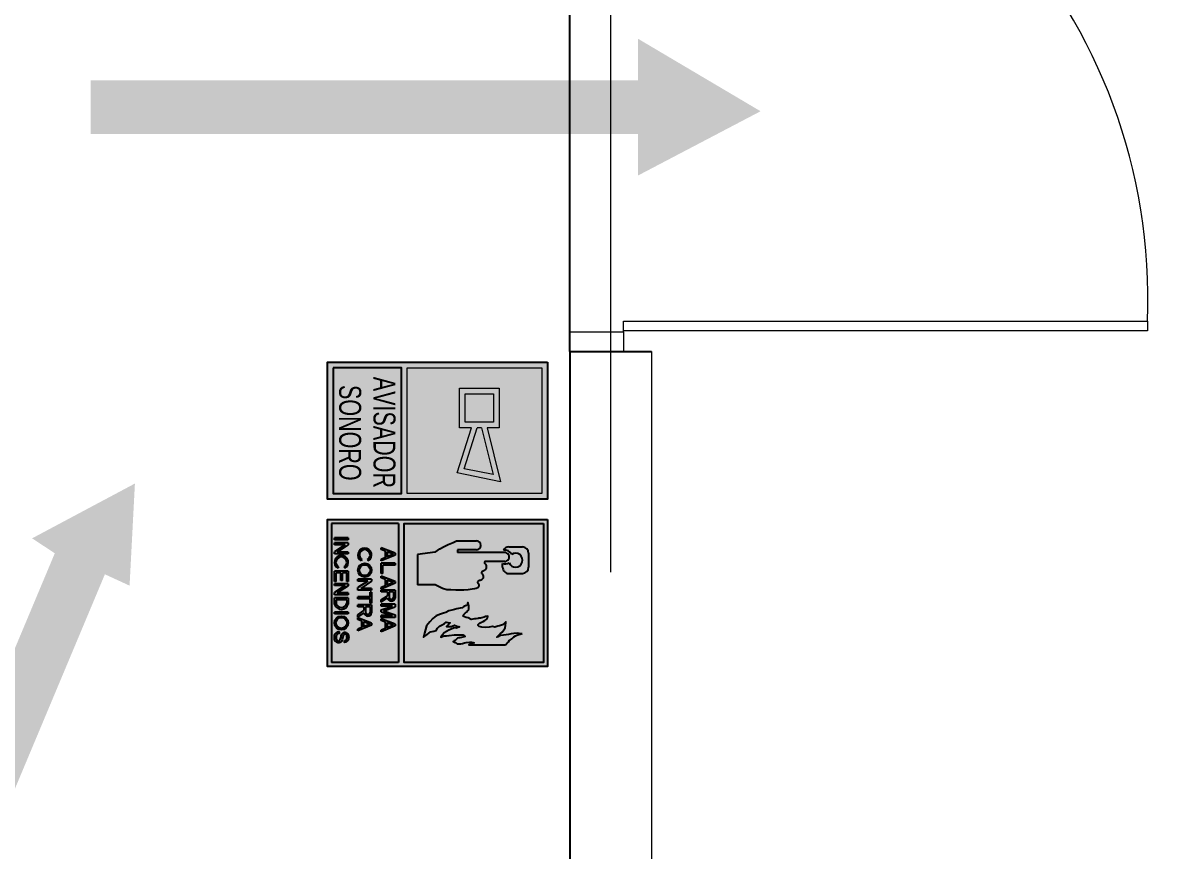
# Model space of a CAD drawing. Header units: millimetres. Extents: x 2107.8 to 2195.9, y 1780.6 to 1794.5.
# Drawn here: x 2186.788 to 2188.879, y 1789.77 to 1791.294 of the extents above; entities that cross this region are included whole.
import ezdxf
from ezdxf.enums import TextEntityAlignment as Align

# ---------------------------------------------------------------- set-up
doc = ezdxf.new("R2010")
doc.units = ezdxf.units.MM
doc.linetypes.add('CENTRO', pattern=[2, 1.25, -0.25, 0.25, -0.25])
doc.layers.get('0').update_dxf_attribs({"true_color": 0xf7f7f7})
for name, color, linetype in [('0-P-005 Superficie', 6, 'Continuous'), ('0-Simb Color 10', 10, 'Continuous'), ('0-Simb Señalización EX01', 7, 'Continuous'), ('0-SIMBOLOS', 7, 'Continuous'), ('08', 8, 'Continuous'), ('Ruta de evacuacion 2', 10, 'Continuous')]:
    doc.layers.add(name, color=color, linetype=linetype)
doc.layers.add('0-Simb Color 255-255-214', color=7, linetype='Continuous', true_color=0xffffd6)
for name, color, linetype, lineweight in [('A_MAMPARAS_PUERTAS', 251, 'Continuous', 5), ('A_Negro', 7, 'Continuous', 9), ('A_Rojo', 10, 'Continuous', 9), ('AR_EJES', 8, 'CENTRO', 5), ('TEXTURAS', 253, 'Continuous', 0)]:
    doc.layers.add(name, color=color, linetype=linetype, lineweight=lineweight)
doc.styles.add('LETRERO', font='')
doc.styles.get('LETRERO').set_extended_font_data('Arial Unicode MS')

# ---------------------------------------------------------------- blocks, each defined once
blk = doc.blocks.new('A$C1FDD0FC0')
at = {"layer": 'A_MAMPARAS_PUERTAS', "color": 251, "lineweight": 0}
for p, q in [((0.03600070404399958, 0.9642828806115631), (0.03780070412949499, 0.9642828806115631)), ((0.03600070404399958, 0.9642828806115631), (0.03780070412949499, 0.9642828806115631)), ((2.21220070389154, 0.9642828806115631), (2.214000703977035, 0.9642828806115631)), ((2.21220070389154, 0.9642828806115631), (2.214000703977035, 0.9642828806115631))]:
    blk.add_line(p, q, dxfattribs=at)
for points in [[(0.03600070404399958, 0.9642828806115631), (7.04010744811967e-07, 0.9642828806115631), (7.04010744811967e-07, 1.063282879270446), (0.03600070404399958, 1.063282879270446)], [(0.03600070404399958, 0.9642828806115631), (7.04010744811967e-07, 0.9642828806115631), (7.04010744811967e-07, 1.063282879270446), (0.03600070404399958, 1.063282879270446)], [(2.214000703977035, 0.9642828806115631), (2.250000704010745, 0.9642828806115631), (2.250000704010745, 1.063282879270446), (2.214000703977035, 1.063282879270446)], [(2.214000703977035, 0.9642828806115631), (2.250000704010745, 0.9642828806115631), (2.250000704010745, 1.063282879270446), (2.214000703977035, 1.063282879270446)], [(0.05580070414634974, 0.0002847573534836556), (0.03780070412949499, 0.0002847573534836556), (0.03780070412949499, 0.9642828806115631), (0.05580070414634974, 0.9642828806115631)], [(0.05580070414634974, 0.0002847573534836556), (0.03780070412949499, 0.0002847573534836556), (0.03780070412949499, 0.9642828806115631), (0.05580070414634974, 0.9642828806115631)], [(2.19420070387514, 0.002082883454932016), (2.21220070389154, 0.002082883454932016), (2.21220070389154, 0.9642828806115631), (2.19420070387514, 0.9642828806115631)], [(2.19420070387514, 0.002082883454932016), (2.21220070389154, 0.002082883454932016), (2.21220070389154, 0.9642828806115631), (2.19420070387514, 0.9642828806115631)]]:
    blk.add_lwpolyline(points, close=True, dxfattribs=at)
for centre, radius, start, end in [((0.09605879899208958, 1.030574287066884), 1.03107576309293, 267.7623318465676, 356.3131961348474), ((0.09605879899208958, 1.030574287066884), 1.03107576309293, 267.7623318465676, 356.3131961348474), ((2.152390731890591, 1.03077352702303), 1.029539952562129, 183.7034224556466, 272.3274413704754), ((2.152390731890591, 1.03077352702303), 1.029539952562129, 183.7034224556466, 272.3274413704754)]:
    blk.add_arc(centre, radius, start, end, dxfattribs=at)
blk = doc.blocks.new('pulsa2')
at = {"layer": '0-Simb Color 10'}
h = blk.add_hatch(color=256, dxfattribs=at)
h.paths.add_polyline_path([(631.8160344063043, 155.9570756292169), (628.2125704496507, 155.9570756292169), (628.2125704496506, 154.214389974642), (631.8160344063042, 154.2143899746421)])
h.paths.add_polyline_path([(630.9925004352539, 154.9012855132516), (630.9531810578078, 154.9012855132515), (630.9090063600371, 155.0080994387697), (630.7419131123083, 155.0080994387708), (630.7012662301436, 154.9012855132516), (630.6563034340205, 154.9012855132516), (630.7930551611903, 155.2606485940754), (630.8438797810805, 155.2606485940754)], flags=16)
h.paths.add_polyline_path([(631.2289161202094, 154.6517557011569), (631.2407491428044, 154.6454374459231), (631.2543367457012, 154.6368240638383), (631.2639827795813, 154.6280882039877), (631.2739240153594, 154.6162158482812), (631.28061803025, 154.6058638144202), (631.2859898732557, 154.5946144977891), (631.2894366672585, 154.5839615946296), (631.2916652337071, 154.5747171857905), (631.2928793034881, 154.5645834818615), (631.2938842013557, 154.5561957123694), (631.2481291902781, 154.5536084089255), (631.244794656152, 154.5683616547141), (631.2419819105402, 154.5808063098843), (631.2309866912751, 154.5959644157839), (631.2205132605235, 154.6059570040249), (631.2005143713159, 154.6154756565599), (631.1762288179143, 154.6207129123742), (631.150517148297, 154.6202363141075), (631.1285774148927, 154.6198296334414), (631.1090932536663, 154.6121447938133), (631.0924288985842, 154.5997718767976), (631.0814773239118, 154.584542032742), (631.0781427897858, 154.57026538522), (631.0794857505374, 154.5548358491537), (631.0829616489527, 154.5471943015249), (631.090146281084, 154.5372123635238), (631.1023119255373, 154.5292246830753), (631.1219948239797, 154.5210719238979), (631.2281095122044, 154.4932215447339), (631.2491977379964, 154.4839797984548), (631.2708212206569, 154.4745034801341), (631.2847924345674, 154.4581716029246), (631.2960558422312, 154.4412829838964), (631.3028704325455, 154.4213883344584), (631.3046499594853, 154.400354109277), (631.3028704325453, 154.3807603291365), (631.2975360094988, 154.3629850775789), (631.2892370941439, 154.3466902094634), (631.2738159132557, 154.3279777367324), (631.2598832151826, 154.3170159765978), (631.2394186553736, 154.3050983573675), (631.2171870419446, 154.2976937775913), (631.1955499900869, 154.294195173555), (631.176515704267, 154.294195173555), (631.1401684507423, 154.294195173555), (631.1102823768077, 154.2986256736437), (631.0911732510704, 154.3054205271455), (631.0714654059888, 154.3150084062442), (631.0545599000591, 154.3284170591579), (631.0382073779687, 154.3469671157193), (631.0302868199767, 154.3615393074186), (631.0229400346902, 154.3780684808268), (631.0201834310429, 154.3931279210313), (631.0164745241487, 154.413389833423), (631.0628130799092, 154.4175542478433), (631.0664885514391, 154.3984530413308), (631.0727335268211, 154.3808242305805), (631.083452266193, 154.3661002729538), (631.098885920401, 154.3537939199423), (631.1178121041169, 154.343508450085), (631.1426381680367, 154.3367029463427), (631.1599137157833, 154.3350494964901), (631.1810435193079, 154.3350494964901), (631.2003355870671, 154.3379889628946), (631.2185300026962, 154.3436815164949), (631.2354646130376, 154.3528779992515), (631.2479587215756, 154.3640820523603), (631.2544115856194, 154.3751343395408), (631.2568023052235, 154.383950076195), (631.2586649876276, 154.3941104057269), (631.2582783147176, 154.4022365393041), (631.2564696833654, 154.4112865812515), (631.2518254506743, 154.4208318593874), (631.24575925954, 154.4286997246298), (631.2365747384881, 154.4364744002656), (631.222895664581, 154.4439561942871), (631.2036701211938, 154.4505353804163), (631.1742247712211, 154.4588825064846), (631.1470537232012, 154.4650543209119), (631.1255321934877, 154.4699428657881), (631.102736018406, 154.4779304617944), (631.0787872446361, 154.4886925299193), (631.0598735342394, 154.5015819836031), (631.0453753790074, 154.5178608763564), (631.0375462920266, 154.5327152994316), (631.0338001383517, 154.5447633841085), (631.0320081380921, 154.5586007092053), (631.0316796740073, 154.5749195403622), (631.0341244446627, 154.5861528816313), (631.0378290206057, 154.5991275372408), (631.0436997963984, 154.6103928292341), (631.0544393246356, 154.626543919101), (631.0620231029961, 154.6341215652872), (631.0742469562755, 154.6426257824048), (631.0867119604003, 154.6491756803721), (631.0964910430238, 154.6535582543789), (631.1099871749086, 154.6583082616851), (631.1286389455923, 154.6621636487814), (631.1456026603462, 154.6637052711083), (631.1663083710022, 154.6639635394427), (631.1808314728735, 154.6630635941127), (631.1988471042537, 154.6603610955604), (631.2124679693352, 154.6571500480206)], flags=16)
h.paths.add_polyline_path([(630.891173291004, 155.0512196003923), (630.7583220226614, 155.0512196003923), (630.8219849472828, 155.2185162422682)], flags=0)
h.paths.add_polyline_path([(631.017819807568, 155.51019171897), (630.9785004301219, 155.51019171897), (630.9343257323508, 155.6170056444892), (630.7672324846216, 155.6170056444892), (630.7265856024572, 155.51019171897), (630.6816228063342, 155.51019171897), (630.8183745335035, 155.8695547997938), (630.8691991533944, 155.8695547997938)], flags=16)
h.paths.add_polyline_path([(630.9704681493644, 154.473876713967, -1), (630.6111050685412, 154.473876713967, -1)], flags=16)
h.paths.add_polyline_path([(630.9164926633177, 155.6601258061118), (630.7836413949752, 155.6601258061118), (630.8473043195966, 155.8274224479876)], flags=0)
h.paths.add_polyline_path([(630.9311394733955, 154.473876713967, -1), (630.65043374451, 154.473876713967, -1)], flags=0)
h.paths.add_polyline_path([(630.527273821444, 155.0638125834235), (630.6361610880846, 154.9012855132516), (630.5786071257827, 154.9012855132516), (630.4715958161621, 155.0610124966222), (630.3690886174765, 155.0610124966222), (630.3690886174765, 154.9012855132516), (630.321548638433, 154.9012855132515), (630.3215486384328, 155.2606485940743), (630.5282276569146, 155.2606485940743, -0.8450120045928804)], flags=16)
h.paths.add_polyline_path([(630.5175507924258, 155.1044947782766), (630.5115206645787, 155.1044947782766, -0.003652941020621205), (630.5106758521641, 155.1044947782766), (630.3690886174761, 155.1044947782766), (630.3690886174765, 155.2201830049218), (630.5179312834064, 155.2201830049218, -0.7658499261621803)], flags=0)
h.paths.add_polyline_path([(630.6499639290633, 155.51019171897), (630.5997047663317, 155.51019171897), (630.5997047663316, 155.8039882511175), (630.501750211435, 155.51019171897), (630.4504464408683, 155.51019171897), (630.3524918859762, 155.8039882511156), (630.3524918859761, 155.51019171897), (630.3010727045144, 155.51019171897), (630.3010727045142, 155.8695547997938), (630.3747452331236, 155.8695547997938), (630.4760983261538, 155.5655649824012), (630.5774514191835, 155.8695547997938), (630.6499639290632, 155.8695547997938)], flags=16)
h.paths.add_polyline_path([(630.5556312709471, 154.6535582543789), (630.5556312709471, 154.294195173555), (630.5083449143493, 154.2941951735551), (630.5081371662106, 154.6535582543789)], flags=16)
h.paths.add_polyline_path([(630.305474687148, 154.294195173555), (630.1404152479273, 154.294195173555), (630.1404152479274, 154.6535582543789), (630.3009759765208, 154.6535582543789, -0.7498829964912154)], flags=16)
h.paths.add_polyline_path([(630.2789189895665, 155.223620370076), (630.1632247918349, 155.223620370076), (630.163224791835, 154.9012855132516), (630.113809657067, 154.9012855132516), (630.1138096570671, 155.223620370075), (629.9932924423945, 155.223620370075), (629.9932924423944, 155.2606485940754), (630.2789189895668, 155.2606485940753)], flags=16)
h.paths.add_polyline_path([(630.2925273813291, 154.3410429193854), (630.1912772877771, 154.3410429193865), (630.1912772877773, 154.6164608038145), (630.2775718710425, 154.6164608038145, -0.7417219904307061)], flags=0)
h.paths.add_polyline_path([(630.2514134508523, 155.5101917189711), (630.1938594885503, 155.5101917189711), (630.0868481789298, 155.6699187023417), (629.9843409802442, 155.6699187023417), (629.9843409802442, 155.5101917189711), (629.9368010012007, 155.51019171897), (629.9368010012005, 155.8695547997939), (630.1434800196823, 155.8695547997938, -0.8450120045928804), (630.1425261842118, 155.672718789143)], flags=16)
h.paths.add_polyline_path([(630.1328031551935, 155.7134009839961), (630.1267730273503, 155.7134009839961, -0.003652941045692358), (630.1259282149299, 155.7134009839961), (629.9843409802438, 155.7134009839961), (629.9843409802442, 155.8290892106413), (630.1331836461741, 155.8290892106413, -0.7658499261621803)], flags=0)
h.paths.add_polyline_path([(630.0607897329143, 154.6535582543789), (630.0607897329144, 154.2941179879242), (630.0607394543327, 154.294195173555), (630.004028354607, 154.294195173555), (629.8215389882829, 154.5743454176251), (629.8215389882828, 154.294195173555), (629.7756579607557, 154.294195173555), (629.7756579607554, 154.6535582543789), (629.8266509882768, 154.6535582543789), (630.0124389880915, 154.3683440824958), (630.0124389880916, 154.6535582543789)], flags=16)
h.paths.add_polyline_path([(629.9419189964385, 154.9012083276209), (629.9418687178569, 154.9012855132516), (629.8736666669615, 154.9012855132516), (629.702668251807, 155.1637953170072), (629.702668251807, 154.9012855132516), (629.6567872242797, 154.9012855132516), (629.6567872242797, 155.2606485940754), (629.7077802518005, 155.2606485940753), (629.8935682516155, 154.9754344221923), (629.8935682516156, 155.2606485940754), (629.9419189964384, 155.2606485940754)], flags=16)
h.paths.add_polyline_path([(629.910359596081, 155.51019171897), (629.8710402186351, 155.51019171897), (629.826865520864, 155.6170056444892), (629.659772273135, 155.6170056444893), (629.6191253909705, 155.51019171897), (629.5741625948475, 155.51019171897), (629.7109143220168, 155.8695547997938), (629.7617389419077, 155.8695547997938)], flags=16)
h.paths.add_polyline_path([(629.8090324518307, 155.6601258061118), (629.6761811834884, 155.6601258061118), (629.7398441081098, 155.8274224479876)], flags=0)
h.paths.add_polyline_path([(629.7114411533104, 154.6535582543789), (629.7114411533103, 154.6121581066132), (629.4900979379554, 154.6121581066132), (629.4900979379552, 154.5025165422151), (629.6876711637889, 154.5025165422151), (629.687671163789, 154.4593378042702), (629.4900979379555, 154.4593378042701), (629.4900979379554, 154.3387451299777), (629.7114411533105, 154.3387451299777), (629.7114411533104, 154.294195173555), (629.4425621166848, 154.294195173555), (629.4425621166847, 154.6535582543789)], flags=16)
h.paths.add_polyline_path([(629.2414015197969, 155.0809670536635, -1), (629.6007646006203, 155.0809670536635, -1)], flags=16)
h.paths.add_polyline_path([(629.2807301957658, 155.0809670536635, -1), (629.5614359246514, 155.0809670536635, -1)], flags=0)
h.paths.add_polyline_path([(629.5088607876226, 155.51019171897), (629.2399817509964, 155.51019171897), (629.2399817509963, 155.8695547997938), (629.2875175722675, 155.8695547997938), (629.2875175722672, 155.5547416753926), (629.5088607876222, 155.5547416753926)], flags=16)
h.paths.add_polyline_path([(629.3720556588293, 154.5668467048648), (629.3364807430921, 154.549581997311, 3.41505386890716), (629.3364807430919, 154.398171430622), (629.3720556588294, 154.3809067230691, -3.586546683164547)], flags=16)
h.paths.add_polyline_path([(629.1826067218751, 155.1739370445613), (629.147031806138, 155.1566723370075, 3.415053868906319), (629.1470318061378, 155.0052617703185), (629.1826067218751, 154.9879970627656, -3.58654668316396)], flags=16)
h.paths.add_polyline_path([(629.1797587260826, 155.51019171897), (629.1404393486367, 155.51019171897), (629.0962646508657, 155.6170056444892), (628.9291714031367, 155.6170056444893), (628.8885245209722, 155.51019171897), (628.8435617248491, 155.51019171897), (628.9803134520185, 155.8695547997938), (629.0311380719093, 155.8695547997938)], flags=16)
h.paths.add_polyline_path([(629.0784315818325, 155.6601258061118), (628.9455803134902, 155.6601258061118), (629.0092432381114, 155.8274224479877)], flags=0)
h.paths.add_polyline_path([(628.9997509527772, 154.6535582543789), (628.9997509527772, 154.2941179879244), (628.9997006741957, 154.294195173555), (628.94298957447, 154.294195173555), (628.760500208146, 154.5743454176254), (628.7605002081457, 154.294195173555), (628.7146191806188, 154.294195173555), (628.7146191806186, 154.6535582543789), (628.7656122081405, 154.6535582543777), (628.9514002079544, 154.3683440824958), (628.9514002079546, 154.6535582543789)], flags=16)
h.paths.add_polyline_path([(628.6306487925857, 154.6535582543789), (628.6306487925857, 154.2941951735551), (628.583362435988, 154.294195173555), (628.5831546878493, 154.6535582543789)], flags=16)
h.paths.add_polyline_path([(628.2125704496506, 159.7169178278764), (628.2125704496506, 156.1070756292165), (631.8160344063042, 156.1070756292165), (631.8160344063042, 159.7169178278764)])
h.paths.add_polyline_path([(630.7604082785163, 158.7469142604423), (630.781758086225, 158.7446462003591), (630.8570723303872, 158.7366453212326), (630.9185501902397, 158.7301143265831), (630.969256796962, 158.693131176622), (631.0312116178198, 158.6479440781603), (631.0747464396782, 158.5927145262794), (631.1631379779592, 158.5059327086736), (631.14674718968, 158.5425054127227), (631.1183562629473, 158.6058539804309), (631.1082139175595, 158.6849302176188), (631.0998637247739, 158.750033682355), (631.0914921171548, 158.8153041108853), (631.0695343323736, 158.8823564810646), (631.064700510535, 158.94919402919), (631.058163631125, 159.03957985778), (631.0658057708454, 159.092021210211), (631.0747464396784, 159.1533732375783), (631.0766903802145, 159.1667128092799), (631.0906524941554, 159.1188987201394), (631.1087407130655, 159.0569545392627), (631.129065906062, 158.9873497076562), (631.159304601109, 158.9465166723194), (631.1813927080749, 158.9166898411395), (631.201286718203, 158.8898258241152), (631.2429410955191, 158.8335775416342), (631.284886102115, 158.8025858773649), (631.3167006733034, 158.7774821089733), (631.3497072173125, 158.7514377964071), (631.3694393390676, 158.7320936351528), (631.3694393390676, 157.7741923041048), (631.3509916546553, 157.8079455858674), (631.3343204451043, 157.8579361657057), (631.3268278562848, 157.8804035732702), (631.3043500898272, 157.9215935576768), (631.2968550387709, 157.8897648616917), (631.2893624499508, 157.8523197080076), (631.2931099754784, 157.7961504007438), (631.2987288015343, 157.713768855129), (631.3043500898272, 157.6688340399993), (631.3193352674625, 157.6182827671878), (631.3324466823401, 157.575219579019), (631.3343204451043, 157.4834783217858), (631.2987288015341, 157.425437387514), (631.2729641320814, 157.3784108944583), (631.2556470313828, 157.4048416069254), (631.2423444691497, 157.4251450170398), (631.2069415107005, 157.4628825411974), (631.1854781958481, 157.4857612044008), (631.1807186809518, 157.5190518484942), (631.1769711554217, 157.5452640867767), (631.1694785666037, 157.5958153596075), (631.1526196262009, 157.6594727515783), (631.139506980208, 157.689429820588), (631.1207755081597, 157.6725788707219), (631.0982977417015, 157.631388886315), (631.094550216173, 157.5920705288857), (631.0964239789373, 157.5209234754686), (631.094550216173, 157.4759886603396), (631.0953673819869, 157.4400355197971), (631.1001690422282, 157.4029699799494), (631.116961502219, 157.2733436499702), (631.1263253915639, 157.2040698003013), (631.1281991543281, 157.138539204585), (631.1619170351339, 157.0599024897237), (631.0963550362861, 157.1010940509001), (631.0495257406063, 157.140412408331), (631.0101890337453, 157.2003249695792), (630.9780800428387, 157.2622166606243), (630.9596122125369, 157.3070455497027), (630.9202755056756, 157.4025316376582), (630.9240205689669, 157.4643174026531), (630.8884289253969, 157.5392092867915), (630.8753175105224, 157.4755518948215), (630.845347155245, 157.4137661298264), (630.8790650360506, 157.3220232958221), (630.8818856395951, 157.2031248879831), (630.872509837361, 157.2124957675323), (630.8284882148422, 157.2564942768759), (630.7854039824531, 157.2995558882575), (630.7781674663373, 157.2364535196193), (630.773142039528, 157.1929393750088), (630.8046141176347, 157.1525939353829), (630.8350968603866, 157.0941972552882), (630.8752830391969, 157.0172114194865), (630.9288637901981, 156.96700230593), (630.9831892403947, 156.9313978744904), (630.9991902186761, 156.8716060939114), (631.022313855906, 156.7851986618708), (631.0862598623927, 156.6992256228623), (631.1569344703302, 156.6042062282368), (631.0591848189056, 156.6321219272968), (630.9590040398655, 156.6607319165769), (630.8652371100538, 156.6875102155917), (630.7613429972589, 156.7713755025256), (630.6776219965913, 156.8500358689492), (630.6054179396011, 156.9377774612844), (630.5637632084929, 157.0441742006897), (630.5336229588258, 157.1211600364904), (630.5219027081584, 157.1897779494938), (630.4779168986009, 157.2665422377389), (630.4582440189257, 157.340709606935), (630.4393880922095, 157.4117970380247), (630.4264559253745, 157.4708898415374), (630.4080045242597, 157.5552024733252), (630.3962842735923, 157.608757494585), (630.3661440239248, 157.6556191236691), (630.3394238221941, 157.7146439629386), (630.3204067406439, 157.7376844978581), (630.3009119649075, 157.7447697464277), (630.2640744291448, 157.7581581075492), (630.2858430711905, 157.766526030347), (630.3111504899247, 157.7764110019052), (630.3444467867658, 157.779914391469), (630.3762613579568, 157.7832618759421), (630.3946788947195, 157.7832618759421), (630.4214705013392, 157.7832618759421), (630.454959903834, 157.7748969560053), (630.4800766791498, 157.7497901847519), (630.5102144665796, 157.7196644012636), (630.5303087871015, 157.6945606328652), (630.5537492884375, 157.6661093800038), (630.5838895381049, 157.641005611611), (630.6106811447243, 157.6359851732868), (630.6290986814873, 157.6711298183272), (630.6525416450588, 157.714643962939), (630.6592389311543, 157.7681989841986), (630.6979008236741, 157.8456868976874), (630.6864246012087, 157.9259872570883), (630.6797276036101, 157.9728468675303), (630.6727960110223, 158.0213479642707), (630.6694473679748, 158.044778778812), (630.669193015637, 158.0873226494249), (630.65772465507, 158.1184171301402), (630.636010182248, 158.1772921761824), (630.6259642531045, 158.2141113518474), (630.6125696809138, 158.2726883882005), (630.6544301812481, 158.2693409037274), (630.6946163600585, 158.2459100891855), (630.7281052527737, 158.1990500368723), (630.7515457541062, 158.153861361642), (630.7699657531151, 158.1136947014943), (630.7950805759659, 158.0601396802439), (630.8268951471571, 158.0216459739577), (630.8536867537765, 158.0216459739577), (630.8854988627302, 158.0500972268237), (630.9005702186824, 158.1203896704489), (630.905593183254, 158.2124383979931), (630.9022445402062, 158.3145280021889), (630.8854988627301, 158.398208806937), (630.898762316159, 158.4541368196926), (630.8839101426729, 158.5089715754821), (630.8771532736574, 158.533918177588), (630.8654070044435, 158.5772858237024), (630.8429398615427, 158.6602353189666), (630.8068377601961, 158.6981516149472)], flags=16)
h.paths.add_polyline_path([(629.5068648744968, 158.8203204783158, -0.4142135623730436), (629.345035197746, 158.658490801565), (629.2509449567693, 158.658490801565, 0.1786771622687602), (629.228521994653, 158.8279757033342, 2.853424797101026), (629.0136275921801, 158.8953767053225, 0.3390355936447252), (628.9023077984575, 158.6791720722293, -0.2712991195249704), (628.8196360128896, 158.8203204783158), (628.8196360128896, 159.1719689163727, -0.4142135623730436), (628.9814656896405, 159.3337985931236), (629.345035197746, 159.3337985931236, -0.4142135623730436), (629.5068648744968, 159.1719689163727)], flags=16)
h.paths.add_polyline_path([(629.8482686804563, 158.0376260464286), (629.8631491551525, 158.0286118268293), (629.8706725133145, 158.0240543645183), (629.8822713286123, 158.0123916366427), (629.8998957097446, 157.9768079494949), (629.9062444462801, 157.9260369361364), (629.9169254243534, 157.87037627986), (629.9279248367584, 157.7619398124099), (629.9390567684768, 157.652196918243), (629.9423149993149, 157.5215566921195), (629.9389296203454, 157.4469138435629), (629.9338753385513, 157.3147455819494), (629.9299748033789, 157.2127475188879), (629.8923699171484, 157.1013805518555), (629.8526285452139, 157.0114845332405), (629.8017243234924, 156.9058513431308), (629.8017243234925, 156.4536554369384), (629.0178167303442, 156.4536554369384), (628.9541603228607, 156.9058513431306), (628.8681469895952, 157.0267057641237), (628.8108794524134, 157.1383238653713), (628.750721452281, 157.2501164036738), (628.6990852152524, 157.3723142357535), (628.6593065205266, 157.4664510384756), (628.6593065205266, 157.978026060718, -1), (628.8958070397083, 157.978026060718), (628.8958070397084, 157.4870830143511), (628.9621633832992, 157.4870830143511), (628.9621633832992, 158.708759632727, -1.03881600833278), (629.195137613649, 158.708759632727), (629.195137613649, 158.2431433740854), (629.1985360369166, 158.2104165238272), (629.1997844701747, 158.1983940989923), (629.2121443089086, 158.187642413716), (629.227015575865, 158.1864375695374), (629.2422881468109, 158.1924632645468), (629.2543464492835, 158.2029083594513), (629.2655473009679, 158.2126107167374), (629.2856965010891, 158.2242000001957), (629.2977917054325, 158.231156839712), (629.3214678025826, 158.2362518815864), (629.3419665331302, 158.2350470374078), (629.3653156306013, 158.2336746585621), (629.3865803339997, 158.2282174577833), (629.4074803685367, 158.2125500611128), (629.4240796213138, 158.1912004384704), (629.4382043560053, 158.1730334908594), (629.4461851024423, 158.1506253944032), (629.4517427499451, 158.1350208012371), (629.4622625833018, 158.1245129028281), (629.4662826426845, 158.1204974042779), (629.4747221897637, 158.1164784790249), (629.4835525710919, 158.1122734379037), (629.4968276708925, 158.1152731434743), (629.5060722415589, 158.1204954452365), (629.5201393659246, 158.1285303604162), (629.5375450632378, 158.1397876932594), (629.5521782353507, 158.1492518638734), (629.5709054715484, 158.1542497543795), (629.5914034347844, 158.1554550899301), (629.6097339429964, 158.1565329732766), (629.6243610044827, 158.1526429678933), (629.6472713955247, 158.1349668424286), (629.662610722584, 158.116032313235), (629.67748198954, 158.0959460080422), (629.6863237216044, 158.0746538759257), (629.6924990244571, 158.0597828796955), (629.6998959200695, 158.0419701165986), (629.7071724883258, 158.0244471186679), (629.7120652418901, 158.0126646811836), (629.7233173505456, 158.0089402396154), (629.7357892339938, 158.0088758698815), (629.7447656489262, 158.0088295409174), (629.7569225312706, 158.0165162133295), (629.7668147129745, 158.0268532063907), (629.7843508532675, 158.03718970808), (629.7926158500953, 158.0420614274118), (629.811847466001, 158.0443671790905), (629.8284843170486, 158.0430188542838)], flags=16)
at = {"layer": '0-Simb Color 255-255-214'}
blk.add_hatch(color=256, dxfattribs=at).paths.add_polyline_path([(628.1042679003159, 159.8226115418092), (631.9243143186819, 159.8226115418092), (631.9243143186819, 154.1143899746425), (628.1042679003159, 154.1143899746425)])
at = {"layer": '0-Simb Señalización EX01'}
blk.add_lwpolyline([(628.1042679003159, 159.8226115418092), (631.9243143186819, 159.8226115418092), (631.9243143186819, 154.1143899746425), (628.1042679003159, 154.1143899746425)], close=True, dxfattribs=at)
at = {"layer": '08'}
for p, q in [((628.9814656896405, 159.3337985931236), (629.345035197746, 159.3337985931236)), ((628.8196360128896, 158.8203204783158), (628.8196360128896, 159.1719689163727)), ((629.5068648744968, 158.8203204783158), (629.5068648744968, 159.1719689163727)), ((631.3694393390676, 158.7320936351525), (631.3694393390676, 157.7741923041049)), ((629.345035197746, 158.658490801565), (629.2509449567693, 158.658490801565)), ((628.8958070397083, 157.978026060718), (628.8958070397083, 157.4870830143511)), ((628.9541603228607, 156.9058513431308), (629.0178167303442, 156.4536554369384)), ((629.8017243234925, 156.9058513431308), (629.8017243234925, 156.4536554369384)), ((629.0178167303442, 156.4536554369384), (629.8017243234925, 156.4536554369384)), ((628.2125704496509, 155.9570756292169), (631.8160344063044, 155.9570756292169)), ((628.2125704496507, 155.9570756292169), (628.2125704496506, 154.2143899746421)), ((628.9803134520185, 155.8695547997938), (628.8435617248492, 155.51019171897)), ((629.0092432381115, 155.8274224479877), (628.9455803134902, 155.6601258061118)), ((628.9803134520185, 155.8695547997938), (629.0311380719094, 155.8695547997938)), ((629.0092432381115, 155.8274224479877), (629.0784315818324, 155.6601258061118)), ((629.0311380719091, 155.8695547997938), (629.1797587260827, 155.51019171897)), ((629.2399817509964, 155.8695547997938), (629.2875175722677, 155.8695547997938)), ((629.2399817509964, 155.8695547997938), (629.2399817509964, 155.51019171897)), ((629.2875175722676, 155.8695547997938), (629.2875175722671, 155.5547416753926)), ((629.7109143220168, 155.8695547997938), (629.5741625948475, 155.51019171897)), ((629.7398441081098, 155.8274224479877), (629.6761811834884, 155.6601258061118)), ((629.7109143220168, 155.8695547997938), (629.7617389419077, 155.8695547997938)), ((629.7398441081098, 155.8274224479877), (629.8090324518308, 155.6601258061118)), ((629.7617389419075, 155.8695547997938), (629.910359596081, 155.51019171897)), ((629.9368010012006, 155.8695547997938), (630.1434800196823, 155.8695547997938)), ((629.9368010012004, 155.8695547997938), (629.9368010012007, 155.5101917189711)), ((629.9843409802442, 155.8290892106413), (629.9843409802438, 155.7134009839961)), ((629.9843409802442, 155.8290892106413), (630.1331836461741, 155.8290892106413)), ((630.3010727045144, 155.8695547997938), (630.3010727045144, 155.5101917189711)), ((630.3010727045144, 155.8695547997938), (630.3747452331238, 155.8695547997938)), ((630.450446440868, 155.5101917189711), (630.3524918859761, 155.8039882511157)), ((630.3524918859761, 155.8039882511157), (630.3524918859761, 155.5101917189711)), ((630.4760983261538, 155.5655649824008), (630.3747452331236, 155.8695547997938)), ((630.4760983261535, 155.5655649824008), (630.5774514191835, 155.8695547997938)), ((630.5017502114353, 155.5101917189711), (630.5997047663315, 155.8039882511167)), ((630.5774514191835, 155.8695547997938), (630.6499639290633, 155.8695547997938)), ((630.5997047663317, 155.8039882511167), (630.5997047663317, 155.5101917189711)), ((630.6499639290633, 155.8695547997938), (630.6499639290633, 155.5101917189711)), ((630.8183745335036, 155.8695547997938), (630.6816228063342, 155.51019171897)), ((630.8473043195966, 155.8274224479877), (630.7836413949752, 155.6601258061118)), ((630.8183745335036, 155.8695547997938), (630.8691991533943, 155.8695547997938)), ((630.8473043195966, 155.8274224479877), (630.9164926633176, 155.6601258061118)), ((630.8691991533943, 155.8695547997938), (631.0178198075678, 155.51019171897)), ((631.8160344063043, 155.9570756292169), (631.8160344063042, 154.2143899746421)), ((628.8885245209722, 155.51019171897), (628.8435617248493, 155.51019171897)), ((628.9291714031366, 155.6170056444892), (628.8885245209722, 155.51019171897)), ((629.0962646508657, 155.6170056444892), (628.9291714031366, 155.6170056444892)), ((628.94558031349, 155.6601258061118), (629.0784315818324, 155.6601258061118)), ((629.0962646508658, 155.6170056444892), (629.1404393486367, 155.51019171897)), ((629.1797587260827, 155.51019171897), (629.1404393486367, 155.51019171897)), ((629.5088607876223, 155.51019171897), (629.2399817509963, 155.51019171897)), ((629.5088607876222, 155.5547416753926), (629.2875175722671, 155.5547416753926)), ((629.5088607876222, 155.5547416753926), (629.5088607876222, 155.51019171897)), ((629.6191253909705, 155.51019171897), (629.5741625948476, 155.51019171897)), ((629.6597722731349, 155.6170056444892), (629.6191253909705, 155.51019171897)), ((629.826865520864, 155.6170056444892), (629.6597722731349, 155.6170056444892)), ((629.6761811834883, 155.6601258061118), (629.8090324518308, 155.6601258061118)), ((629.8268655208641, 155.6170056444892), (629.8710402186351, 155.51019171897)), ((629.910359596081, 155.51019171897), (629.8710402186351, 155.51019171897)), ((629.9843409802442, 155.5101917189711), (629.9368010012007, 155.51019171897)), ((629.9843409802442, 155.6699187023417), (629.9843409802442, 155.5101917189711)), ((629.9843409802442, 155.6699187023417), (630.0868481789297, 155.6699187023417)), ((629.9843560366508, 155.7134009839961), (630.1328031551935, 155.7134009839961)), ((630.1938594885504, 155.5101917189711), (630.0868481789298, 155.6699187023417)), ((630.2514134508523, 155.5101917189711), (630.1425261842118, 155.672718789143)), ((630.2514134508523, 155.5101917189711), (630.1938594885506, 155.5101917189711)), ((630.3524918859761, 155.51019171897), (630.3010727045144, 155.51019171897)), ((630.5017502114351, 155.51019171897), (630.4504464408681, 155.51019171897)), ((630.6499639290633, 155.51019171897), (630.5997047663317, 155.51019171897)), ((630.7265856024574, 155.51019171897), (630.6816228063343, 155.51019171897)), ((630.7672324846217, 155.6170056444892), (630.7265856024574, 155.51019171897)), ((630.934325732351, 155.6170056444892), (630.7672324846216, 155.6170056444892)), ((630.7836413949751, 155.6601258061118), (630.9164926633177, 155.6601258061118)), ((630.9343257323509, 155.6170056444892), (630.9785004301219, 155.51019171897)), ((631.0178198075678, 155.51019171897), (630.9785004301219, 155.51019171897)), ((629.6567872242797, 155.2606485940754), (629.7077802518005, 155.2606485940754)), ((629.6567872242797, 155.2606485940754), (629.6567872242797, 154.9012855132516)), ((629.7077802518005, 155.2606485940754), (629.8935682516154, 154.9754344221923)), ((629.8935682516156, 155.2606485940754), (629.9419189964384, 155.2606485940754)), ((629.8935682516156, 155.2606485940754), (629.8935682516154, 154.9754344221923)), ((629.9419189964384, 155.2606485940754), (629.9419189964385, 154.9012083276209)), ((629.9932924423946, 155.2606485940754), (630.2789189895668, 155.2606485940754)), ((629.9932924423945, 155.2606485940754), (629.9932924423945, 155.2236203700749)), ((630.1138096570671, 155.2236203700749), (629.9932924423945, 155.2236203700749)), ((630.1138096570671, 155.2236203700749), (630.113809657067, 154.9012855132516)), ((630.163224791835, 155.223620370076), (630.1632247918351, 154.9012855132516)), ((630.2789189895668, 155.223620370076), (630.163224791835, 155.223620370076)), ((630.2789189895668, 155.2606485940754), (630.2789189895668, 155.223620370076)), ((630.3215486384329, 155.2606485940743), (630.5282276569146, 155.2606485940743)), ((630.3215486384327, 155.2606485940743), (630.321548638433, 154.9012855132516)), ((630.3690886174765, 155.2201830049218), (630.3690886174761, 155.1044947782766)), ((630.3690886174765, 155.2201830049218), (630.5179312834064, 155.2201830049218)), ((630.7930551611898, 155.2606485940743), (630.6563034340205, 154.9012855132516)), ((630.8219849472828, 155.2185162422682), (630.7583220226614, 155.0512196003923)), ((630.7930551611898, 155.2606485940754), (630.8438797810807, 155.2606485940754)), ((630.8219849472828, 155.2185162422682), (630.8911732910038, 155.0512196003923)), ((630.8438797810805, 155.2606485940754), (630.992500435254, 154.9012855132516)), ((629.147031806138, 155.1566723370075), (629.1826067218751, 155.1739370445613)), ((629.147031806138, 155.0052617703184), (629.1826067218751, 154.9879970627656)), ((629.7026682518069, 154.9012855132516), (629.6567872242797, 154.9012855132516)), ((629.702668251807, 155.1637953170071), (629.7026682518069, 154.9012855132516)), ((629.702668251807, 155.1637953170071), (629.8736666669615, 154.9012855132516)), ((629.9419189964386, 154.9012855132516), (629.8736666669615, 154.9012855132516)), ((629.941868717857, 154.9012855132516), (629.9419189964385, 154.9012083276209)), ((630.1632247918351, 154.9012855132516), (630.113809657067, 154.9012855132516)), ((630.3690886174765, 154.9012855132516), (630.321548638433, 154.9012855132516)), ((630.3690886174765, 155.0610124966222), (630.3690886174765, 154.9012855132516)), ((630.3690886174765, 155.0610124966222), (630.471595816162, 155.0610124966222)), ((630.369103673883, 155.1044947782766), (630.5175507924258, 155.1044947782766)), ((630.5786071257827, 154.9012855132516), (630.4715958161621, 155.0610124966222)), ((630.6361610880846, 154.9012855132516), (630.527273821444, 155.0638125834235)), ((630.6361610880846, 154.9012855132516), (630.5786071257829, 154.9012855132516)), ((630.7012662301435, 154.9012855132516), (630.6563034340205, 154.9012855132516)), ((630.7419131123078, 155.0080994387697), (630.7012662301436, 154.9012855132516)), ((630.9090063600372, 155.0080994387697), (630.7419131123079, 155.0080994387708)), ((630.7583220226614, 155.0512196003923), (630.8911732910038, 155.0512196003923)), ((630.9090063600371, 155.0080994387697), (630.9531810578079, 154.9012855132516)), ((630.9925004352541, 154.9012855132516), (630.9531810578079, 154.9012855132516)), ((628.5831546878494, 154.6535582543789), (628.6306487925857, 154.6535582543789)), ((628.5831546878494, 154.6535582543789), (628.5833636376026, 154.2921166185786)), ((628.6306487925857, 154.6535582543789), (628.6306487925857, 154.294195173555)), ((628.7146191806186, 154.6535582543789), (628.7656122081397, 154.6535582543778)), ((628.7146191806186, 154.6535582543789), (628.7146191806187, 154.294195173555)), ((628.7656122081397, 154.6535582543789), (628.9514002079545, 154.3683440824958)), ((628.9514002079546, 154.6535582543789), (628.999750952777, 154.6535582543778)), ((628.9514002079546, 154.6535582543789), (628.9514002079545, 154.3683440824958)), ((628.9997509527772, 154.6535582543789), (628.9997509527772, 154.2941179879244)), ((629.4425621166847, 154.6535582543789), (629.7114411533104, 154.6535582543789)), ((629.4425621166847, 154.6535582543789), (629.4425621166847, 154.294195173555)), ((629.4900979379555, 154.6121581066132), (629.4900979379553, 154.5025165422151)), ((629.7114411533104, 154.6121581066132), (629.4900979379555, 154.6121581066132)), ((629.7114411533104, 154.6535582543789), (629.7114411533104, 154.6121581066132)), ((629.7756579607556, 154.6535582543789), (629.8266509882767, 154.6535582543789)), ((629.7756579607556, 154.6535582543789), (629.7756579607557, 154.294195173555)), ((629.8266509882767, 154.6535582543789), (630.0124389880915, 154.3683440824958)), ((630.0124389880916, 154.6535582543789), (630.060789732914, 154.6535582543789)), ((630.0124389880916, 154.6535582543789), (630.0124389880915, 154.3683440824958)), ((630.0607897329143, 154.6535582543789), (630.0607897329143, 154.2941179879244)), ((630.1404152479274, 154.6535582543789), (630.3009759765208, 154.6535582543789)), ((630.1404152479274, 154.6535582543789), (630.1404152479274, 154.294195173555)), ((630.1912772877772, 154.6164608038145), (630.1912772877772, 154.3410429193865)), ((630.1912772877772, 154.6164608038145), (630.2775718710425, 154.6164608038145)), ((630.5081371662108, 154.6535582543789), (630.555631270947, 154.6535582543789)), ((630.5081371662106, 154.6535582543789), (630.508346115964, 154.2921166185786)), ((630.5556312709471, 154.6535582543789), (630.5556312709471, 154.294195173555)), ((628.6306487925857, 154.294195173555), (628.5833624359879, 154.294195173555)), ((628.5833636376026, 154.2921166185786), (628.5833636376026, 154.2921166185786)), ((628.7605002081459, 154.294195173555), (628.7146191806187, 154.294195173555)), ((628.7605002081459, 154.5743454176254), (628.7605002081458, 154.294195173555)), ((628.7605002081459, 154.5743454176254), (628.9430398530513, 154.2941179879244)), ((628.999750952777, 154.294195173555), (628.9429895744701, 154.294195173555)), ((628.9997006741957, 154.294195173555), (628.9997509527772, 154.2941179879244)), ((629.3364807430921, 154.549581997311), (629.3720556588294, 154.5668467048648)), ((629.3364807430921, 154.3981714306219), (629.3720556588294, 154.3809067230691)), ((629.7114411533106, 154.294195173555), (629.4425621166846, 154.294195173555)), ((629.6876711637888, 154.5025165422151), (629.4900979379554, 154.5025165422151)), ((629.4900979379555, 154.4593378042702), (629.4900979379554, 154.3387451299777)), ((629.6876711637887, 154.4593378042702), (629.4900979379554, 154.4593378042702)), ((629.7114411533104, 154.3387451299777), (629.4900979379554, 154.3387451299777)), ((629.6876711637888, 154.5025165422151), (629.6876711637889, 154.4593378042702)), ((629.7114411533104, 154.3387451299777), (629.7114411533104, 154.294195173555)), ((629.8215389882829, 154.294195173555), (629.7756579607557, 154.294195173555)), ((629.8215389882829, 154.5743454176254), (629.8215389882828, 154.294195173555)), ((629.8215389882829, 154.5743454176254), (630.0040786331884, 154.2941179879244)), ((630.060789732914, 154.294195173555), (630.004028354607, 154.294195173555)), ((630.0607394543327, 154.294195173555), (630.0607897329143, 154.2941179879244)), ((630.305474687149, 154.294195173555), (630.1404152479275, 154.294195173555)), ((630.1912772877772, 154.3410429193865), (630.2925273813291, 154.3410429193854)), ((630.5556312709471, 154.294195173555), (630.5083449143493, 154.294195173555)), ((628.2125704496507, 154.2143899746421), (631.8160344063042, 154.2143899746421))]:
    blk.add_line(p, q, dxfattribs=at)
blk.add_lwpolyline([(628.2125704496506, 159.7169178278764), (631.8160344063043, 159.7169178278764), (631.8160344063043, 156.1070756292165), (628.2125704496506, 156.1070756292165)], close=True, dxfattribs=at)
for points in [[(631.0766903802144, 159.1667128092795), (631.0747464396784, 159.1533732375783), (631.0658057708454, 159.092021210211), (631.0581636311252, 159.0395798577802), (631.064700510535, 158.94919402919), (631.0695343323736, 158.8823564810646), (631.0914921171546, 158.8153041108853), (631.0998637247739, 158.750033682355), (631.1082139175595, 158.6849302176188), (631.1183562629471, 158.6058539804308), (631.14674718968, 158.5425054127227), (631.1631379779592, 158.5059327086738), (631.0747464396784, 158.5927145262795), (631.0312116178201, 158.6479440781604), (630.969256796962, 158.693131176622), (630.9185501902397, 158.7301143265831), (630.8570723303872, 158.7366453212326), (630.781758086225, 158.7446462003591), (630.7604082785161, 158.7469142604423), (630.8068377601961, 158.6981516149472), (630.8429398615427, 158.6602353189664), (630.8654070044435, 158.5772858237024), (630.8771532736574, 158.533918177588), (630.8839101426729, 158.5089715754821), (630.8987623161589, 158.4541368196924), (630.8854988627301, 158.398208806937), (630.9022445402062, 158.314528002189), (630.9055931832542, 158.2124383979944), (630.9005702186824, 158.1203896704492), (630.8854988627301, 158.0500972268237), (630.8536867537765, 158.0216459739577), (630.826895147157, 158.0216459739577), (630.7950805759659, 158.060139680244), (630.7699657531076, 158.1136947015029), (630.7515457541077, 158.1538613616403), (630.7281052527736, 158.1990500368729), (630.6946163600584, 158.2459100891856), (630.6544301812481, 158.2693409037274), (630.6125696809137, 158.2726883882005), (630.6125696809137, 158.2726883882005), (630.6125696809137, 158.2726883882005), (630.6259642531046, 158.2141113518464), (630.6360101822478, 158.1772921761822), (630.65772465507, 158.1184171301402), (630.6691930156372, 158.087322649425), (630.6694473679747, 158.0447787788125), (630.6727960110223, 158.0213479642707), (630.6797276036101, 157.9728468675303), (630.6864246012087, 157.9259872570883), (630.6979008236742, 157.8456868976873), (630.6592389311542, 157.7681989841985), (630.6525416450587, 157.7146439629387), (630.6290986814869, 157.6711298183291), (630.6106811447243, 157.6359851732868), (630.5838895381049, 157.641005611611), (630.5537492884374, 157.6661093800039), (630.5303087871032, 157.69456063287), (630.5102144665794, 157.7196644012638), (630.4800766791498, 157.7497901847519), (630.454959903834, 157.7748969560053), (630.4214705013392, 157.7832618759421), (630.3946788947195, 157.7832618759421), (630.3762613579568, 157.7832618759421), (630.3444467867658, 157.779914391469), (630.3111504899244, 157.7764110019052), (630.2858430711927, 157.7665260303474), (630.2640744291448, 157.7581581075492), (630.3009119649075, 157.7447697464277), (630.3204067406438, 157.737684497858), (630.339423822194, 157.7146439629387), (630.3661440239252, 157.6556191236687), (630.3962842735924, 157.608757494585), (630.4080045242597, 157.5552024733252), (630.4264559253745, 157.4708898415374), (630.4393880922099, 157.4117970380248), (630.4582440189257, 157.340709606935), (630.477916898601, 157.2665422377386), (630.5219027081584, 157.1897779494939), (630.5336229588257, 157.1211600364904), (630.5637632084929, 157.0441742006897), (630.6054179396014, 156.937777461284), (630.6776219965911, 156.8500358689498), (630.7613429972597, 156.7713755025261), (630.8652371100537, 156.6875102155918), (630.9590040398655, 156.6607319165769), (631.0591848189056, 156.6321219272968), (631.1569344703302, 156.6042062282368), (631.0862598623927, 156.6992256228623), (631.022313855906, 156.7851986618707), (630.9991902186761, 156.8716060939114), (630.9831892403948, 156.9313978744904), (630.9288637901983, 156.9670023059298), (630.8752830391969, 157.0172114194866), (630.8350968603866, 157.0941972552882), (630.804614117635, 157.1525939353833), (630.773142039528, 157.1929393750088), (630.7781674663373, 157.2364535196193), (630.785403982453, 157.2995558882576), (630.8284882148422, 157.2564942768759), (630.872509837361, 157.2124957675323), (630.8818856395951, 157.203124887983), (630.8818856395951, 157.203124887983), (630.8790650360507, 157.322023295822), (630.8453471552451, 157.4137661298264), (630.8753175105223, 157.4755518948214), (630.8884289253969, 157.5392092867914), (630.9240205689667, 157.4643174026533), (630.9202755056757, 157.4025316376583), (630.9596122125369, 157.3070455497027), (630.9780800428393, 157.2622166606234), (631.0101890337454, 157.200324969579), (631.0495257406062, 157.140412408331), (631.0963550362864, 157.1010940509004), (631.1619170351338, 157.0599024897238), (631.1619170351338, 157.0599024897238), (631.1281991543282, 157.138539204585), (631.1263253915639, 157.204069800302), (631.1169615022178, 157.2733436499711), (631.1001690422282, 157.4029699799494), (631.0953673819868, 157.4400355197977), (631.094550216173, 157.4759886603406), (631.0964239789373, 157.5209234754693), (631.094550216173, 157.5920705288854), (631.0982977417015, 157.6313888863151), (631.1207755081597, 157.6725788707217), (631.1395069802079, 157.689429820588), (631.1395069802079, 157.689429820588), (631.152619626201, 157.6594727515785), (631.169478566604, 157.5958153596075), (631.1769711554233, 157.5452640867807), (631.1807186809518, 157.5190518484942), (631.1854781958483, 157.4857612044007), (631.2069415107005, 157.4628825411974), (631.2423444691498, 157.4251450170395), (631.2556470313828, 157.4048416069254), (631.2729641320813, 157.3784108944583), (631.2987288015345, 157.4254373875137), (631.3343204451043, 157.4834783217857), (631.33244668234, 157.5752195790192), (631.3193352674656, 157.6182827671719), (631.3193352674656, 157.6182827671719), (631.3043500898272, 157.6688340399996), (631.2987288015345, 157.7137688551284), (631.2931099754793, 157.7961504007117), (631.2893624499508, 157.8523197080076), (631.2968550387702, 157.8897648616912), (631.3043500898272, 157.9215935576767), (631.3043500898272, 157.9215935576767), (631.3043500898272, 157.9215935576767), (631.3268278562849, 157.8804035732701), (631.3343204451043, 157.8579361657057), (631.3509916546551, 157.8079455858679), (631.3694393390676, 157.7741923041049)], [(631.0766903802146, 159.1667128092795), (631.0906524941554, 159.1188987201394), (631.1087407130655, 159.0569545392627), (631.129065906062, 158.987349707656), (631.159304601109, 158.9465166723194), (631.1813927080749, 158.9166898411395), (631.201286718203, 158.8898258241152), (631.2429410955191, 158.8335775416344), (631.2848861021122, 158.8025858773653), (631.3167006733034, 158.7774821089733), (631.3497072173133, 158.7514377964062), (631.3694393390679, 158.7320936351525)], [(628.9621633832992, 158.7176338113024), (628.9621633832992, 157.4870830143511)], [(629.195137613649, 158.7207240498992), (629.195137613649, 158.2431433740846)], [(629.195137613649, 158.2431433740846), (629.1985360369166, 158.2104165238272), (629.1997844701747, 158.1983940989921), (629.1997844701747, 158.1983940989921), (629.2121443089085, 158.187642413716), (629.227015575865, 158.1864375695374), (629.2422881468109, 158.1924632645468), (629.2543464492835, 158.2029083594513), (629.2655473009678, 158.2126107167374), (629.2856965010891, 158.2242000001957), (629.2977917054326, 158.231156839712), (629.3214678025826, 158.2362518815864), (629.3419665331302, 158.2350470374078), (629.3653156306013, 158.2336746585621), (629.3865803339997, 158.2282174577833), (629.4074803685369, 158.2125500611126), (629.4240796213138, 158.1912004384704), (629.4382043560053, 158.1730334908592), (629.4461851024423, 158.1506253944032), (629.4517427499451, 158.1350208012372), (629.4622625833018, 158.1245129028281), (629.4662826426845, 158.1204974042778), (629.4747221897637, 158.1164784790249), (629.4835525710919, 158.1122734379037), (629.4968276708923, 158.1152731434742), (629.5060722415693, 158.1204954452404), (629.5201393659238, 158.1285303604156), (629.5375450632378, 158.1397876932594), (629.5521782353507, 158.1492518638735), (629.5709054715484, 158.1542497543795), (629.5914034347844, 158.1554550899301), (629.6097339429964, 158.1565329732766), (629.6243610044825, 158.1526429678933), (629.6472713955246, 158.1349668424288), (629.6626107225834, 158.1160323132361), (629.67748198954, 158.0959460080422), (629.6863237216044, 158.0746538759257), (629.6924990244571, 158.0597828796955), (629.6998959200695, 158.0419701165986), (629.7071724883258, 158.0244471186679), (629.7120652418901, 158.0126646811835), (629.7233173505455, 158.0089402396154), (629.7357892339938, 158.0088758698815), (629.7447656489262, 158.0088295409174), (629.7569225312703, 158.0165162133293), (629.7668147129743, 158.0268532063906), (629.7843508532675, 158.03718970808), (629.7926158500953, 158.0420614274119), (629.811847466001, 158.0443671790905), (629.8284843170485, 158.0430188542837), (629.8482686804563, 158.0376260464286), (629.8631491551525, 158.0286118268293), (629.8706725133145, 158.0240543645183), (629.8822713286123, 158.0123916366427), (629.8822713286123, 158.0123916366427), (629.8822713286123, 158.0123916366427)], [(628.9541603228607, 156.9058513431308), (628.868146989595, 157.0267057641234), (628.8108794524176, 157.1383238653663), (628.7507214522805, 157.2501164036742), (628.6990852152524, 157.3723142357535), (628.6593065205266, 157.4664510384759), (628.6593065205266, 157.978026060718), (628.6593065205266, 157.978026060718), (628.6593065205266, 157.978026060718)], [(629.8822713286123, 158.0123916366427), (629.8998957097446, 157.976807949495), (629.9062444462803, 157.9260369361345), (629.9169254243534, 157.8703762798613), (629.9279248367584, 157.7619398124099), (629.9390567684768, 157.6521969182436), (629.9423149993148, 157.5215566921188), (629.938929620345, 157.4469138435675), (629.9338753385513, 157.3147455819494), (629.9299748033789, 157.2127475188878), (629.8923699171482, 157.1013805518555), (629.852628545213, 157.0114845332416), (629.8017243234925, 156.9058513431308)], [(628.8958070397083, 157.4870830143511), (628.9621633832992, 157.4870830143511)], [(631.248129190278, 154.5536084089255), (631.244794656152, 154.5683616547141), (631.2419819105401, 154.5808063098842), (631.2309866912751, 154.5959644157841), (631.2205132605237, 154.605957004025), (631.2005143713161, 154.6154756565598), (631.1762288179142, 154.6207129123742), (631.150517148297, 154.6202363141075), (631.1285774148927, 154.6198296334414), (631.109093253666, 154.6121447938132), (631.0924288985839, 154.5997718767974), (631.0814773239118, 154.5845420327421), (631.0781427897857, 154.5702653852202), (631.0794857505372, 154.554835849154), (631.0829616489526, 154.5471943015252), (631.0901462810839, 154.5372123635237), (631.1023119255375, 154.5292246830753), (631.12199482398, 154.5210719238979), (631.2281095122042, 154.4932215447339), (631.2491977379964, 154.4839797984548), (631.2708212206569, 154.4745034801342), (631.2847924345672, 154.4581716029248), (631.2960558422312, 154.4412829838967), (631.3028704325454, 154.4213883344588), (631.3046499594853, 154.4003541092775), (631.3028704325454, 154.3807603291368), (631.2975360094989, 154.3629850775787), (631.2892370941438, 154.3466902094633), (631.2738159132558, 154.3279777367324), (631.2598832151824, 154.3170159765975), (631.2394186553737, 154.3050983573675), (631.2171870419447, 154.2976937775913), (631.1955499900868, 154.294195173555), (631.176515704267, 154.294195173555), (631.1401684507423, 154.294195173555), (631.1102823768077, 154.2986256736438), (631.09117325107, 154.3054205271457), (631.0714654059883, 154.3150084062445), (631.054559900059, 154.3284170591576), (631.0382073779688, 154.346967115719), (631.0302868199772, 154.361539307418), (631.0229400346904, 154.3780684808263), (631.0201834310429, 154.3931279210313), (631.0164745241486, 154.413389833423), (631.0628130799091, 154.4175542478433), (631.0664885514391, 154.398453041331), (631.0727335268213, 154.3808242305805), (631.083452266193, 154.3661002729537), (631.0988859204007, 154.3537939199423), (631.1178121041168, 154.343508450085), (631.1426381680371, 154.3367029463426), (631.159913715783, 154.3350494964901), (631.1810435193079, 154.3350494964901), (631.2003355870671, 154.3379889628946), (631.2185300026961, 154.3436815164948), (631.2354646130375, 154.3528779992515), (631.2479587215754, 154.3640820523602), (631.2544115856196, 154.3751343395409), (631.2568023052232, 154.383950076196), (631.2586649876276, 154.3941104057265), (631.2582783147177, 154.4022365393039), (631.2564696833653, 154.4112865812518), (631.2518254506741, 154.4208318593877), (631.2457592595398, 154.4286997246296), (631.236574738488, 154.436474400266), (631.222895664581, 154.443956194287), (631.2036701211932, 154.4505353804163), (631.1742247712205, 154.4588825064844), (631.1470537232012, 154.4650543209119), (631.1255321934876, 154.4699428657883), (631.1027360184064, 154.4779304617944), (631.0787872446358, 154.4886925299195), (631.0598735342394, 154.5015819836031), (631.0453753790072, 154.5178608763568), (631.0375462920264, 154.5327152994317), (631.0338001383517, 154.5447633841087), (631.032008138092, 154.5586007092055), (631.0316796740073, 154.5749195403625), (631.0341244446628, 154.5861528816329), (631.0378290206058, 154.5991275372411), (631.0436997963982, 154.6103928292339), (631.0544393246356, 154.6265439191012), (631.0620231029964, 154.6341215652874), (631.0742469562751, 154.6426257824047), (631.0867119604005, 154.6491756803721), (631.0964910430238, 154.6535582543789), (631.1099871749086, 154.6583082616851), (631.1286389455922, 154.6621636487814), (631.1456026603461, 154.6637052711083), (631.1663083710021, 154.6639635394427), (631.1808314728731, 154.6630635941126), (631.1988471042531, 154.6603610955606), (631.2124679693351, 154.6571500480206), (631.2289161202093, 154.6517557011569), (631.2407491428049, 154.6454374459228), (631.2543367457012, 154.6368240638383), (631.2639827795813, 154.6280882039876), (631.2739240153595, 154.6162158482811), (631.2806180302504, 154.6058638144195), (631.285989873256, 154.5946144977884), (631.2894366672589, 154.5839615946295), (631.291665233707, 154.5747171857909), (631.2928793034881, 154.5645834818615), (631.2938842013557, 154.5561957123694), (631.248129190278, 154.5536084089255)]]:
    blk.add_lwpolyline(points, dxfattribs=at)
for centre, radius in [((629.4210830602086, 155.0809670536635), 0.1796815404116387), ((629.4210830602086, 155.0809670536635), 0.1403528644427752), ((630.7907866089528, 154.473876713967), 0.1796815404116387), ((630.7907866089528, 154.473876713967), 0.1403528644427752)]:
    blk.add_circle(centre, radius, dxfattribs=at)
for centre, radius, start, end in [((628.9814656896405, 159.1719689163727), 0.1618296767508411, 90, 180), ((629.345035197746, 159.1719689163727), 0.1618296767508411, 0, 90), ((629.1632504436933, 158.9961446973443), 0.1803917567713227, 291.2127620245878, 213.9594765413419), ((628.9814656896405, 158.8203204783158), 0.1618296767508411, 180, 240.7157157295571), ((629.0990686344312, 158.7146241073675), 0.1999291708793544, 115.2999172528635, 190.2138692680978), ((629.0786504984741, 158.7131967220147), 0.11657159072052, 357.8186115882941, 182.1813884117059), ((629.010165795299, 158.712861299861), 0.2468415598785566, 347.2754155850656, 27.79758531791651), ((629.345035197746, 158.8203204783158), 0.1618296767508411, 270, 0), ((628.7775567801175, 157.978026060718), 0.1182502595908908, 0, 180), ((630.1173787027079, 155.7712964530348), 0.05991493194281061, 284.9181677543901, 74.70494949170133), ((630.1263506211397, 155.7712174896974), 0.09981804872631983, 279.3259337075737, 80.11877847831026), ((630.1263506211397, 155.7712174896974), 0.05781804872631982, 269.5814056457943, 270.4185943542057), ((629.0288470497985, 155.0809670536635), 0.1796815404116387, 31.15903883777406, 328.8409611622569), ((629.0288470497985, 155.0809670536635), 0.1403528644427752, 32.64229370158281, 327.3577062984459), ((630.5021263399402, 155.1623902473153), 0.05991493194281061, 284.9181677543901, 74.70494949170133), ((630.511098258372, 155.1623112839779), 0.09981804872631983, 279.3259337075737, 80.11877847831026), ((630.511098258372, 155.1623112839779), 0.05781804872631982, 269.5814056457943, 270.4185943542057), ((629.2182959867527, 154.473876713967), 0.1796815404116387, 31.15903883774314, 328.8409611622569), ((629.2182959867527, 154.473876713967), 0.1403528644427752, 32.64229370155382, 327.3577062984459), ((630.2432899370004, 154.4764842620852), 0.1441134387774023, 289.9778931506642, 76.23845621795721), ((630.2507890138387, 154.4732202864326), 0.1871911159914796, 286.9860096254977, 74.44843749787671)]:
    blk.add_arc(centre, radius, start, end, dxfattribs=at)
blk = doc.blocks.new('A$C7758797F')
at = {"layer": '0-Simb Color 10'}
h = blk.add_hatch(color=256, dxfattribs=at)
h.paths.add_polyline_path([(0.3232191426750433, -0.1020666289464316), (-0.3004301656064854, -0.1020666289464316), (-0.3004301656064854, -0.7703408608938389), (0.323219142675498, -0.7703408608938389)])
h.paths.add_polyline_path([(0.2204090919872215, -0.5227208915325718), (-0.003317066471026919, -0.4516456605583699), (-0.003317066471026919, -0.5102386933407388), (-0.1991786486469209, -0.5102386933407388), (-0.1991786486469209, -0.314589038189979), (-0.003317066471026919, -0.314589038189979), (-0.003317066471026919, -0.3740328473552381), (0.2647716465289705, -0.307479363615812)], flags=16)
h.paths.add_polyline_path([(0.1998210337783348, -0.4875799659312179), (-0.003317066471026919, -0.4230453245894523), (-0.003317066471026919, -0.4021181068977739), (0.229339363314466, -0.3443607483602591)], flags=0)
h.paths.add_polyline_path([(-0.03057494627637425, -0.4829808135357325), (-0.1719207688420283, -0.4829808135357325), (-0.1719207688420283, -0.3418469179950989), (-0.03057494627637425, -0.3418469179950989)], flags=0)
at = {"layer": '0-Simb Color 10', "linetype": 'Continuous'}
h = blk.add_hatch(color=256, dxfattribs=at)
h.dxf.hatch_style = 1
h.paths.add_polyline_path([(0.323219142675498, -0.7975987406988452), (-0.3004301656064854, -0.7975987406988452), (-0.3004301656064854, -1.137866061538489), (0.323219142675498, -1.137866061538489)])
at = {"layer": '0-Simb Color 255-255-214'}
blk.add_hatch(color=256, dxfattribs=at).paths.add_polyline_path([(-0.3276880454118327, -0.07480874914108426), (0.3504770224803906, -0.07480874914108426), (0.3504770224803906, -1.165123941343381), (-0.3276880454118327, -1.165123941343381)])
at = {"layer": '0-Simb Color 10', "linetype": 'Continuous'}
blk.add_lwpolyline([(-0.3004301656064854, -1.137866061538261), (0.323219142675498, -1.137866061538261), (0.323219142675498, -0.7975987406986178), (-0.3004301656064854, -0.7975987406986178)], close=True, dxfattribs=at)
at = {"layer": '0-Simb Señalización EX01'}
blk.add_lwpolyline([(-0.3276880454118327, -0.07480874914108426), (0.3504770224803906, -0.07480874914108426), (0.3504770224803906, -1.165123941343381), (-0.3276880454118327, -1.165123941343381)], close=True, dxfattribs=at)
at = {"layer": 'A_Negro'}
blk.add_lwpolyline([(-0.3276880454118327, -1.165123941343381), (-0.3276880454118327, -0.07480874914108426), (0.3504770224803906, -0.07480874914108426), (0.3504770224803906, -1.165123941343381)], close=True, dxfattribs=at)
at = {"layer": 'A_Rojo'}
for p, q in [((-0.3004301656064854, -0.1020666289462042), (0.3232191426750433, -0.1020666289462042)), ((-0.3004301656064854, -0.7703408608936115), (-0.3004301656064854, -0.1020666289462042)), ((0.3232191426750433, -0.1020666289462042), (0.323219142675498, -0.7703408608936115)), ((0.323219142675498, -0.7703408608936115), (-0.3004301656064854, -0.7703408608936115))]:
    blk.add_line(p, q, dxfattribs=at)
for points in [[(-0.003317066471026919, -0.4516456605581425), (-0.003317066471026919, -0.5102386933405114), (-0.1991786486469209, -0.5102386933405114), (-0.1991786486469209, -0.3145890381897516), (-0.003317066471026919, -0.3145890381897516), (-0.003317066471026919, -0.3740328473550107)], [(-0.003317066471026919, -0.3740328473550107), (0.2647716465289705, -0.3074793636155846), (0.2204090919872215, -0.5227208915323445), (-0.003317066471026919, -0.4516456605581425)], [(-0.003317066471026919, -0.4021181068975466), (0.229339363314466, -0.3443607483600317), (0.1998210337783348, -0.4875799659309905), (-0.003317066471026919, -0.4230453245892249)], [(-0.003317066471026919, -0.4021181068975466), (-0.003317066471026919, -0.4230453245892249)]]:
    blk.add_lwpolyline(points, dxfattribs=at)
for points in [[(-0.1719207688420283, -0.3418469179948715), (-0.03057494627637425, -0.3418469179948715), (-0.03057494627637425, -0.4829808135355051), (-0.1719207688420283, -0.4829808135355051)], [(-0.3004301656064854, -0.7975987406987315), (0.323219142675498, -0.7975987406986178), (0.323219142675498, -1.137866061538261), (-0.3004301656064854, -1.137866061538261)]]:
    blk.add_lwpolyline(points, close=True, dxfattribs=at)
at = {"layer": '0-Simb Color 255-255-214', "style": 'LETRERO', "width": 0.7}
for s, p in [('AVISADOR', (0.01990984960593778, -0.8826655709085571)), ('SONORO', (0.02205494782992901, -1.052799231328436))]:
    blk.add_text(s, height=0.1090315192202252, dxfattribs=at).set_placement(p, align=Align.MIDDLE_CENTER)

msp = doc.modelspace()

# ---------------------------------------------------------------- hatches: boundary and pattern name
at = {"layer": 'Ruta de evacuacion 2', "ltscale": 0.5}
h = msp.add_hatch(color=1, dxfattribs=at)
h.dxf.hatch_style = 1
h.paths.add_polyline_path([(2187.641562597, 1791.188430311316), (2187.220520099292, 1791.188430311316), (2187.220500121381, 1791.089430311316), (2187.641562597, 1791.089430311316)])
h.paths.add_polyline_path([(2187.220520099292, 1791.188430311316), (2186.912810589945, 1791.188430311312), (2186.912810589945, 1791.089430311311), (2187.220500121381, 1791.089430311316)])
h.paths.add_polyline_path([(2187.919739525105, 1791.264930311316), (2187.919739525105, 1791.188430311316), (2187.641562597, 1791.188430311316), (2187.641562597, 1791.089430311316), (2187.919739525105, 1791.089430311316), (2187.919739525105, 1791.012930311316), (2188.145628895075, 1791.131367299023)])
h = msp.add_hatch(color=1, dxfattribs=at)
h.dxf.hatch_style = 1
h.paths.add_polyline_path([(2186.161093423673, 1789.478565802245), (2185.201414893815, 1789.47998283463), (2185.20126723699, 1789.379982943643), (2186.160945766848, 1789.378565911257, 0.3024778194245623), (2186.715083445054, 1789.746374569988), (2186.938838253206, 1790.279525739085), (2186.984265513405, 1790.258636410928), (2186.994108531354, 1790.446508278244), (2186.804822657656, 1790.345650033079), (2186.84662963033, 1790.318224186951), (2186.622874822178, 1789.785073017854, -0.3024778194246115)])

# ---------------------------------------------------------------- linework, layer by layer
at = {"color": 7}
for q in [(2187.794634590059, 1792.939560709594), (2187.794634590059, 1788.989560709594), (2187.944634590059, 1790.689560709593)]:
    msp.add_line((2187.794634590059, 1790.689560709593), q, dxfattribs=at)
at = {"layer": 'AR_EJES', "ltscale": 3}
msp.add_line((2187.869469611475, 1794.03362975308), (2187.869469611475, 1783.530729643423), dxfattribs=at)
at = {"layer": 'TEXTURAS', "color": 251, "lineweight": 0}
msp.add_line((2187.944634590059, 1790.689560709593), (2187.944634590059, 1784.589560709593), dxfattribs=at)

# ---------------------------------------------------------------- block references
at = {"color": 7, "rotation": 90}
msp.add_blockref('A$C1FDD0FC0', (2188.85791746933, 1790.689560005583), dxfattribs=at)
at = {"layer": '0-P-005 Superficie', "xscale": 0.3712305652345266, "yscale": 0.3712305652345266, "zscale": 0.3712305652345266, "rotation": 270}
msp.add_blockref('A$C7758797F', (2187.781088412552, 1790.547986688001), dxfattribs=at)
at = {"layer": '0-SIMBOLOS', "color": 7, "xscale": 0.0709079562385519, "yscale": 0.0709079562385519, "zscale": 0.0709079562385519, "rotation": 270}
msp.add_blockref('pulsa2', (2176.420622373186, 1834.918067783608), dxfattribs=at)

doc.saveas('drawing.dxf')
